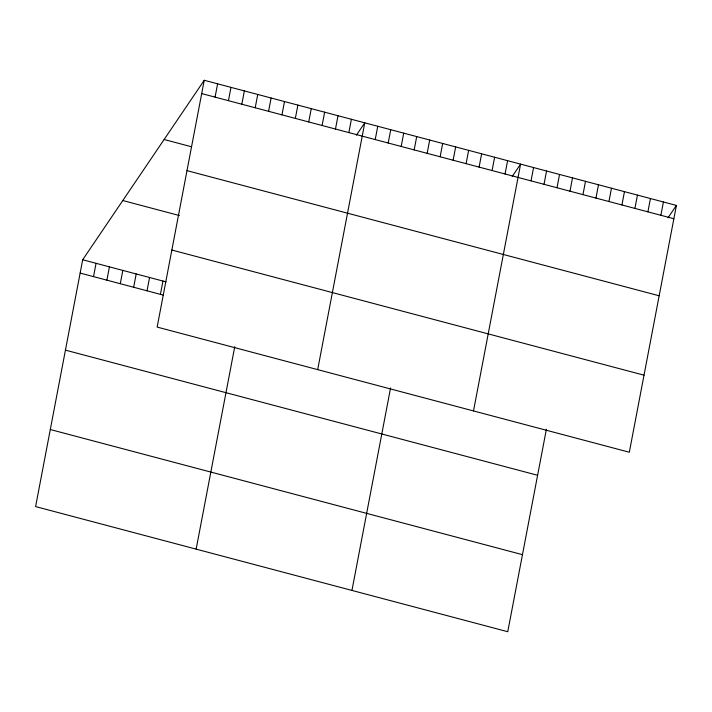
<?xml version="1.0" encoding="UTF-8"?>
<svg xmlns="http://www.w3.org/2000/svg" width="712" height="712" viewBox="0 0 712 712"><rect width="100%" height="100%" fill="white"/><g stroke="black" fill="none" stroke-linecap="round" stroke-linejoin="round"><path stroke-width="1.07" d="M204.237 80.278L157.147 327.084L629.319 452.236L676.4 205.421L204.237 80.278L82.681 259.764L35.6 506.579L507.763 631.722L546.389 429.256M93.521 276.621L96.058 263.315M106.898 280.172L109.434 266.858M120.275 283.714L122.82 270.409M133.651 287.265L136.197 273.951M147.037 290.808L149.573 277.493M160.414 294.35L162.95 281.044M215.069 97.135L217.614 83.82M228.454 100.677L230.991 87.362M241.831 104.219L244.367 90.914M255.208 107.77L257.744 94.456M268.584 111.312L271.121 98.007M196.138 549.13L234.755 346.664M281.961 114.863L284.506 101.549M295.338 118.406L297.883 105.091M308.723 121.948L311.26 108.642M322.1 125.499L324.636 112.184M335.477 129.041L338.013 115.736M348.853 132.592L351.39 119.278M317.685 369.635L364.767 122.82L356.409 135.164M375.215 139.579L377.752 126.264M388.2 143.014L390.737 129.709M401.185 146.458L403.722 133.144M414.17 149.903L416.707 136.588M427.156 153.338L429.692 140.033M351.95 590.426L390.577 387.96M440.141 156.782L442.677 143.468M453.126 160.227L455.662 146.912M466.111 163.662L468.647 150.357M479.096 167.106L481.632 153.801M492.081 170.551L494.618 157.236M505.057 173.986L507.603 160.681M473.507 410.931L520.588 164.125L512.231 176.46M531.027 180.875L533.573 167.56M544.013 184.319L546.558 171.005M556.998 187.754L559.543 174.449M569.983 191.199L572.519 177.884M582.968 194.643L585.504 181.329M595.953 198.078L598.489 184.773M608.938 201.523L611.474 188.208M621.923 204.967L624.46 191.653M634.908 208.402L637.445 195.097M647.893 211.847L650.43 198.532M660.878 215.291L663.415 201.977M668.043 217.756L676.4 205.421M201.692 93.584L673.864 218.726M164.125 139.507L190.878 146.601M186.998 170.64L659.161 295.783M122.793 200.535L179.397 215.54M171.85 250.028L644.013 375.18M82.681 259.764L166.038 281.863M80.144 273.079L163.502 295.168M65.442 350.135L537.613 475.278M50.303 429.523L522.466 554.666"/></g></svg>
